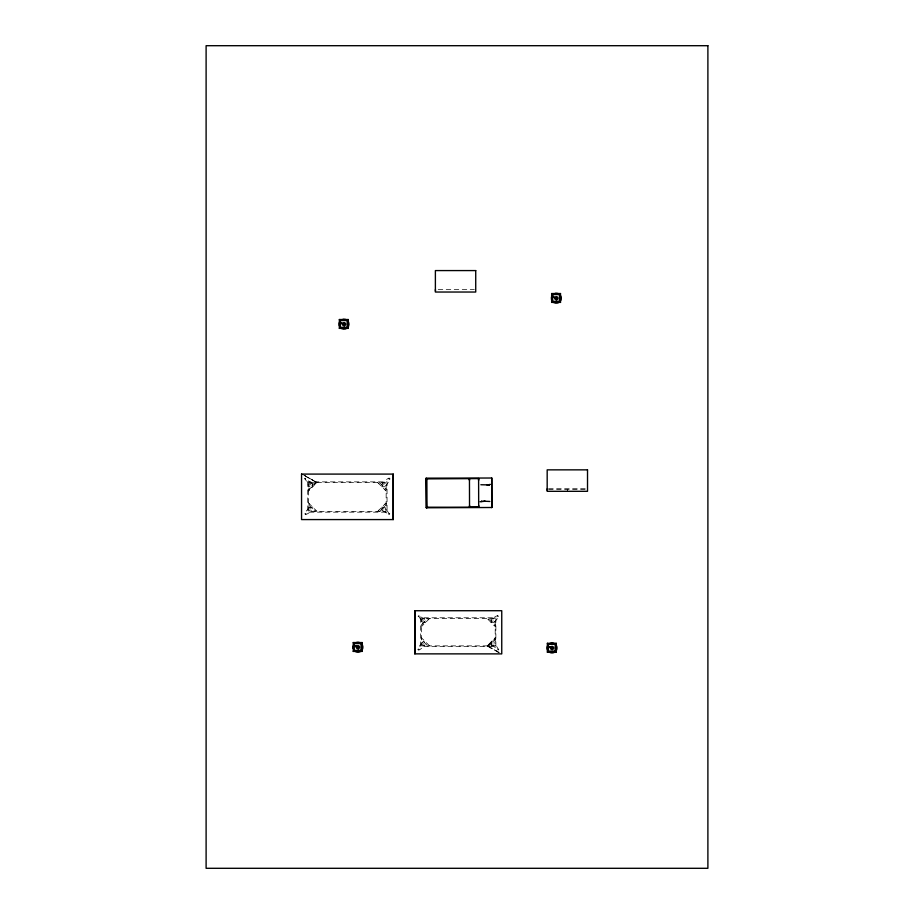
<?xml version="1.0" encoding="UTF-8"?>
<svg xmlns="http://www.w3.org/2000/svg" width="914" height="914" viewBox="0 0 914 914"><rect width="100%" height="100%" fill="white"/><g stroke="black" fill="none" stroke-linecap="round" stroke-linejoin="round"><path stroke-width="0.69" stroke-dasharray="4.57 3.43" d="M429.534 618.515L421.514 626.524L421.514 618.515L495.205 618.515L495.205 645.878L421.514 645.878L421.514 624.947L427.512 618.515M383.834 509.132L383.834 508.492M423.708 621.246L423.719 620.64M310.76 484.877L310.783 484.237M492.966 644.244L492.989 643.639M308.875 508.561L308.875 509.578A1.942 1.839 48.3 0 0 310.246 510.983L311.251 511.006A2.045 1.942 48.3 0 0 312.622 509.669L312.611 508.664M381.972 508.687L381.961 509.692M421.948 620.218L421.937 621.166A1.839 1.737 -47.3 0 0 423.262 622.423L424.187 622.4A1.839 1.737 -47.3 0 0 425.49 621.063L425.49 620.103A1.942 1.839 -47.3 0 0 424.199 618.847L423.239 618.869M308.921 484.374L308.875 485.368M309.378 507.704C302.294 514.331 304.042 517.244 311.72 510.835M494.303 621.988C501.021 615.716 499.352 612.951 492.086 619.029M385.537 485.962C393.157 477.051 389.878 475.063 382.486 483.517M422.097 642.599C414.876 651.054 417.984 652.939 424.987 644.918M304.899 513.485L305.916 513.382L305.79 514.399M498.553 616.504L497.582 616.607L497.707 615.648M388.861 478.182L388.998 479.199L389.878 478.993M417.984 649.203L418.818 649.02L418.943 649.98M379.836 511.372L386.154 504.597M309.263 503.74L309.72 504.208M312.439 506.916L312.896 507.373M315.616 510.081L316.073 510.549M487.95 619.292L488.396 619.738M490.967 622.297L491.401 622.742M493.971 625.313L494.623 625.519M315.044 482.512L308.429 489.127L308.429 490.989L316.907 482.512L301.551 474.092M308.429 490.235L316.153 482.512M377.699 511.372L386.154 502.917L386.154 504.779L379.561 511.372M421.514 624.765L427.775 618.515M498.838 652.516L487.162 645.878L495.205 637.846L495.205 639.606L488.933 645.878M488.11 645.295L488.419 644.621L488.099 645.295M487.882 645.878L495.194 638.555M378.522 483.346L378.99 483.803M381.698 486.522L382.155 486.979M384.863 489.698L385.331 490.155M383.343 507.281L384.337 507.247A2.045 1.942 -47.4 0 1 385.708 508.572L385.708 509.578A1.931 1.828 -47.4 0 1 384.337 510.995L383.332 511.029M310.337 483.015L311.343 483.015A2.068 1.931 -41.7 0 1 312.645 484.374L312.611 485.368A1.931 1.794 -41.7 0 1 311.183 486.739L310.189 486.739M310.234 507.236L311.24 507.259M438.217 289.464L474.343 289.464M548.617 488.727L586.125 488.727M548.571 489.584L586.125 489.584M493.48 618.881L493 618.812A1.931 1.839 48.3 0 0 491.229 620.126L491.229 621.074M382.863 510.846L389.684 514.548L385.514 508.115M424.633 619.018L418.178 615.51L422.119 621.6M302.168 474.092L316.907 482.512M487.162 645.878L501.729 653.864M304.602 475.497L315.524 481.872M488.533 646.484L501.135 653.864M389.787 513.759L388.77 513.657L388.907 514.673M418.909 615.396L419.035 616.356L418.075 616.253M312.188 483.517L304.762 478.171L309.046 485.837M491.641 644.93L498.678 649.991L494.611 642.725M385.331 503.74L384.863 504.208M382.155 506.916L381.698 507.384M488.933 618.515L495.205 624.776L495.205 626.524L487.162 618.515M378.99 510.081L378.522 510.549M316.107 483.312L315.581 483.837M312.896 486.522L312.439 486.979M309.755 489.664L309.229 490.19M428.746 619.292L428.312 619.738M308.429 502.917L316.907 511.372M308.429 504.779L315.044 511.372M425.741 622.297L425.307 622.742M379.55 482.512L386.154 489.127M377.699 482.512L386.154 490.989M429.534 645.878L421.514 637.846L421.514 639.606L427.775 645.878M498.804 649.248L497.981 649.031L497.822 649.991M305.676 478.171L305.63 479.085L304.625 478.947M493 620.652L493.012 621.269M310.749 508.47L310.749 509.121M423.696 643.582L423.696 644.187M383.857 484.294L383.857 484.934M567.4 489.584L567.4 490.452M567.297 489.584L567.297 490.452M491.149 621.006A1.931 1.839 48.3 0 0 492.52 622.411L493.012 622.491A1.931 1.839 48.3 0 0 494.782 621.177L494.782 620.218A1.931 1.839 48.3 0 0 493.491 618.881M421.845 620.298A1.942 1.839 -47.3 0 1 423.216 618.881M308.772 508.458A2.045 1.942 48.3 0 1 310.143 507.121M311.137 507.35A1.942 1.839 48.3 0 1 312.508 508.755M382.075 508.79A1.931 1.828 -47.4 0 1 383.446 507.373M383.229 511.143A2.045 1.942 -47.4 0 1 381.858 509.806M309.035 484.511A1.931 1.794 -41.7 0 1 310.463 483.152M310.029 486.865A2.068 1.931 -41.7 0 1 308.726 485.505M307.721 481.872L307.721 512.16L387.045 512.16L387.045 481.872L307.721 481.872M308.429 482.512L308.429 511.372L386.154 511.372L386.154 482.512L308.429 482.512M420.668 617.773L420.668 646.484L495.868 646.484L495.868 617.773L420.668 617.773M381.995 484.363L381.995 485.357A1.931 1.805 41 0 0 383.354 486.774L384.36 486.808A2.068 1.931 41 0 0 385.731 485.505L385.731 484.511A1.931 1.805 41 0 0 384.36 483.095L383.354 483.06A2.068 1.931 41 0 0 381.995 484.363M421.914 643.033L421.914 643.982A1.828 1.702 41 0 0 423.216 645.318L424.165 645.364A1.965 1.828 41 0 0 425.467 644.119L425.467 643.182A1.828 1.702 41 0 0 424.165 641.834L423.216 641.799A1.965 1.828 41 0 0 421.925 643.033M491.241 643.159L491.206 644.107A1.965 1.828 -41.7 0 0 492.44 645.398L493.389 645.398A1.828 1.702 -41.7 0 0 494.737 644.107L494.782 643.159A1.965 1.828 -41.7 0 0 493.537 641.868L492.589 641.868A1.828 1.702 -41.7 0 0 491.241 643.159M491.378 641.662L491.138 642.256L491.401 641.639M494.417 638.623L494.12 639.274L494.451 638.589"/><path stroke-width="1.37" d="M414.853 610.735L501.752 610.712L501.752 653.887L414.853 653.864L414.819 610.689L414.819 653.91M478.582 478.582L428.54 478.879A1.668 1.668 0 0 0 426.884 480.547L426.987 505.556A1.668 1.668 0 0 0 428.655 507.213L478.708 507.247L469.556 507.281L469.556 505.476M478.639 506.984L478.708 505.431M469.533 507.099L469.453 479.473M478.685 507.064L478.605 479.439M341.333 323.522C341.836 321.774 340.933 323.647 341.996 323.133M344.304 324.242L343.71 323.99L344.27 324.321M355.843 646.312L355.272 646.221L355.889 645.901M355.637 646.404L354.906 645.775L355.843 646.141M556.032 297.998L556.603 298.227L555.998 298.352M549.417 647.112L550 646.644M552.319 647.992L551.748 647.752L552.227 648.175M343.218 324.413L341.459 323.385M357.111 647.455L355.5 646.369M555.381 298.352L554.215 297.347M357.682 646.952L357.98 647.478L357.9 646.861M339.357 328.366L340.374 327.349L347.194 327.349L348.211 328.366L339.357 328.366L339.357 319.523L348.211 319.523L348.211 328.366M339.357 319.523L340.374 320.528L347.194 320.528L348.211 319.523M551.656 302.385L552.662 301.38L559.494 301.38L560.499 302.385L560.499 293.543L551.656 293.543L551.656 302.385L560.499 302.385M551.656 293.543L552.662 294.559L559.494 294.559L560.499 293.543M393.226 474.046L393.226 519.62M353.261 651.408L354.266 650.402L361.087 650.402L362.104 651.408L362.104 642.565L353.261 642.565L353.261 651.408L362.104 651.408M353.261 642.565L354.266 643.582L361.087 643.582L362.104 642.565M547.372 652.15L548.377 651.134L555.198 651.134L556.215 652.15L556.215 643.307L547.372 643.307L547.372 652.15L556.215 652.15M555.198 651.134L555.198 644.313L556.215 643.307M490.075 484.283L489.07 484.911L480.855 484.74M554.078 297.107L553.301 296.753L553.884 297.484M551.165 648.14L549.6 647.112M480.056 501.763L485.174 501.215M549.748 647.146L549.017 646.518L549.862 646.952M484.5 501.158L483.803 501.18L489.847 501.466M426.153 478.159L491.766 478.022L491.892 507.499L426.37 507.784L426.153 478.159L426.381 507.796M426.278 507.636L427.032 507.773M491.881 507.487L491.229 507.487M547.372 643.307L548.377 644.313L555.198 644.313M491.766 478.011L491.789 507.35M469.442 478.753L469.442 479.633M478.593 479.587L478.513 478.49M478.593 479.016L478.605 480.433M469.442 479.062L469.453 480.467M559.494 294.559L559.494 301.38M552.662 294.559L552.662 301.38M548.377 644.313L548.377 651.134M547.235 488.727L547.235 490.452M435.441 289.464L435.441 291.178M361.087 643.582L361.087 650.402M354.266 643.582L354.266 650.402M347.194 320.528L347.194 327.349M340.374 320.528L340.374 327.349M354.404 643.707A4.981 4.981 0 0 1 361.453 643.707A4.981 4.981 0 0 1 361.453 650.757A4.981 4.981 0 0 1 354.404 650.757M353.124 648.517A4.981 4.981 0 0 1 353.124 645.947M556.352 645.478A4.981 4.981 0 0 1 556.352 650.46M554.524 652.288A4.981 4.981 0 0 1 549.554 652.288M548.514 651.488A4.981 4.981 0 0 1 548.514 644.45A4.981 4.981 0 0 1 555.563 644.45M301.551 474.092L301.551 519.575L393.18 519.575L393.18 474.092L301.551 474.092M343.378 323.956C344.178 326.458 345.321 322.185 343.378 323.956M357.271 646.998C358.071 649.5 359.213 645.238 357.271 646.998M555.666 297.975C556.466 300.478 557.62 296.216 555.666 297.975M551.382 647.74C552.193 650.231 553.313 646.004 551.382 647.74M489.641 484.649L489.07 484.911L489.641 484.649M481.918 501.226L481.335 501.489L481.918 501.226M344.441 325.715L344.03 325.772A1.588 1.588 0 0 1 342.601 323.522A1.588 1.588 0 0 1 345.252 323.168A1.588 1.588 0 0 1 344.441 325.715M556.74 299.746L556.329 299.792A1.588 1.588 0 0 1 554.889 297.541A1.588 1.588 0 0 1 557.54 297.187A1.588 1.588 0 0 1 556.74 299.746M358.334 648.769L357.934 648.814A1.588 1.588 0 0 1 356.494 646.564A1.588 1.588 0 0 1 359.145 646.209A1.588 1.588 0 0 1 358.334 648.769M552.444 649.5L552.033 649.557A1.588 1.588 0 0 1 550.605 647.306A1.588 1.588 0 0 1 553.256 646.952A1.588 1.588 0 0 1 552.444 649.5M707.893 45.7L206.107 45.7L206.107 868.3L707.893 868.3L707.893 45.7M475.726 270.578L435.384 270.578L435.384 292.034L475.726 292.034L475.726 270.578M587.519 469.853L547.178 469.853L547.178 491.309L587.519 491.309L587.519 469.853M487.79 484.866L487.116 484.854L487.79 484.866M553.838 302.523A4.981 4.981 0 0 0 561.31 298.215A4.981 4.981 0 0 0 553.838 293.897A4.981 4.981 0 0 0 553.838 302.523M341.539 328.503A4.981 4.981 0 0 0 349.011 324.184A4.981 4.981 0 0 0 341.539 319.877A4.981 4.981 0 0 0 341.539 328.503"/></g></svg>
